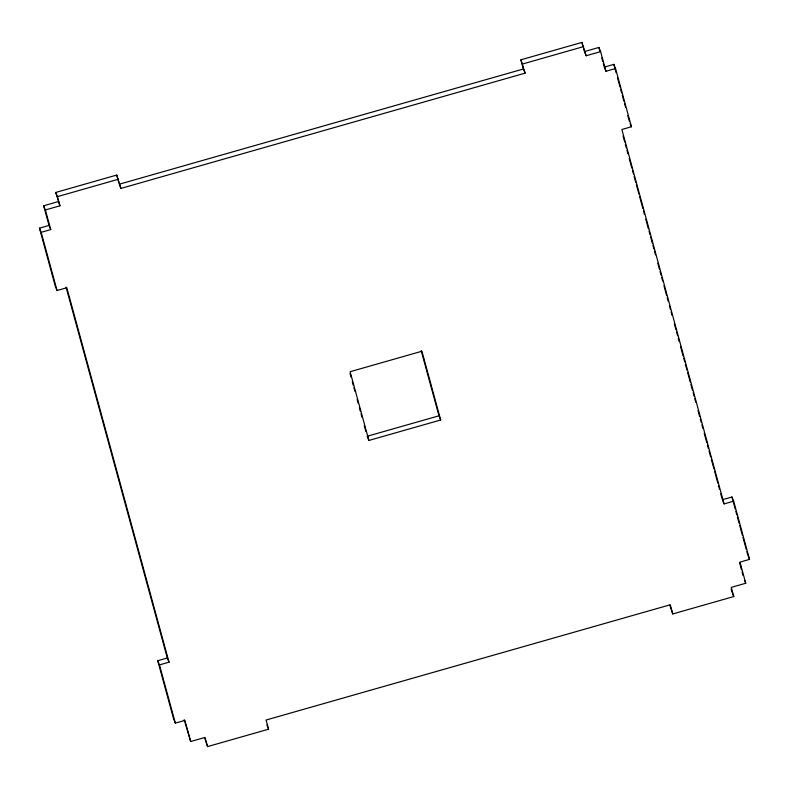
<?xml version="1.0" encoding="UTF-8"?>
<svg xmlns="http://www.w3.org/2000/svg" width="789" height="789" viewBox="0 0 789 789"><rect width="100%" height="100%" fill="white"/><g stroke="black" fill="none" stroke-linecap="round" stroke-linejoin="round"><path stroke-width="1.18" d="M58.208 201.629L43.661 205.771L45.377 209.953L59.934 205.801L55.713 192.457L116.733 175.059L120.964 188.403L525.129 73.15L520.908 59.806L581.927 42.409L586.158 55.753L600.616 51.63L605.982 71.276L615.548 68.544L631.447 126.753L621.87 129.485L724.085 503.905L733.662 501.173L749.55 559.381L739.974 562.113L745.743 583.249L731.285 587.371L733.79 596.543L672.761 613.941L669.792 605.183M55.713 192.457L57.429 196.639L118.458 179.231M522.624 63.988L583.653 46.581M119.238 184.222L523.403 68.978L525.129 73.15M600.616 51.63L598.89 47.448L584.432 51.571L583.495 48.139M39.45 228.149L49.026 225.427L50.743 229.599L41.176 232.331L39.45 228.149L55.338 286.368L57.064 290.539L66.818 287.758L169.033 662.178L159.457 664.91L157.731 660.728L167.307 657.996L169.033 662.178M615.548 68.544L613.832 64.373L604.256 67.095L603.309 63.633M440.686 419.985L438.97 415.803L367.171 436.278L368.887 440.449L440.686 419.985L421.918 351.233L350.129 371.708L368.887 440.449M733.662 501.173L731.936 497.001L722.359 499.723L724.085 503.905M157.731 660.728L173.619 718.947L175.345 723.119L184.922 720.387L190.691 741.522L205.061 737.429L207.566 746.591L268.595 729.194L266.09 720.022L670.255 604.778L672.761 613.941M630.155 123.626L631.447 126.753M604.69 68.14L605.982 71.276M584.866 52.616L586.158 55.753M748.258 556.255L749.55 559.381M744.451 580.122L745.743 583.249M732.498 593.407L733.79 596.543M119.672 185.267L120.964 188.403M266.869 725.012L268.595 729.194M207.566 746.591L204.598 737.833M190.691 741.522L184.162 719.736M613.832 64.373L616.101 72.687M617.402 77.44L619.996 86.938M620.637 89.315L621.614 92.875M622.265 95.252L623.882 101.199M624.533 103.576L625.509 107.136M627.778 115.45L629.395 121.388M731.936 497.001L735.18 508.875M735.831 511.252L736.798 514.813M737.449 517.189L739.076 523.137M739.717 525.504L742.311 535.011M742.962 537.388L746.207 549.272M746.858 551.639L747.824 555.209M598.89 47.448L599.837 50.92M601.731 57.853L602.678 61.315M623.073 136.004L624.691 141.951M625.342 144.328L626.318 147.898M626.959 150.275L627.936 153.835M629.237 158.589L631.831 168.096M632.482 170.473L633.449 174.044M634.1 176.42L635.727 182.367M636.378 184.744L638.972 194.252M639.623 196.629L642.867 208.513M643.508 210.89L644.485 214.46M645.787 219.214L648.38 228.721M649.031 231.098L649.998 234.658M650.649 237.035L652.276 242.982M652.927 245.359L653.894 248.929M654.545 251.306L655.521 254.867M657.789 263.191L659.417 269.138M660.058 271.515L661.034 275.075M661.685 277.452L662.661 281.022M663.953 285.776L666.547 295.283M667.198 297.66L668.175 301.23M669.466 305.984L670.443 309.544M671.094 311.921L672.07 315.492M674.339 323.806L675.966 329.753M676.607 332.13L677.583 335.7M678.234 338.077L679.211 341.637M680.503 346.391L683.096 355.898M683.747 358.285L684.724 361.845M685.375 364.222L686.992 370.169M687.643 372.546L690.237 382.054M690.888 384.43L692.505 390.377M693.156 392.754L694.133 396.315M694.784 398.692L695.75 402.262M698.028 410.576L699.646 416.523M700.297 418.9L701.273 422.47M701.924 424.847L702.891 428.407M704.192 433.161L706.786 442.668M707.437 445.045L708.414 448.616M709.055 450.992L710.682 456.939M711.333 459.316L713.927 468.824M714.578 471.201L717.822 483.085M718.473 485.462L719.44 489.032M720.742 493.786L722.034 498.54M739.54 562.636L741.463 569.678M742.104 572.025L743.06 575.556M581.927 42.409L582.874 45.841M731.127 588.929L732.064 592.361M520.908 59.806L523.403 68.978M421.168 350.612L438.97 415.803M350.02 373.453L350.987 377.014M352.288 381.758L353.255 385.308M353.906 387.685L354.872 391.236M357.141 399.53L358.107 403.09M359.399 407.834L360.376 411.385M361.027 413.761L361.993 417.312M364.262 425.606L365.879 431.534M116.733 175.059L118.922 183.078M57.429 196.639L59.934 205.801M45.377 209.953L50.743 229.599M66.069 287.147L167.307 657.996M43.661 205.771L49.026 225.427M159.457 664.91L175.345 723.119M41.176 232.331L57.064 290.539"/></g></svg>
